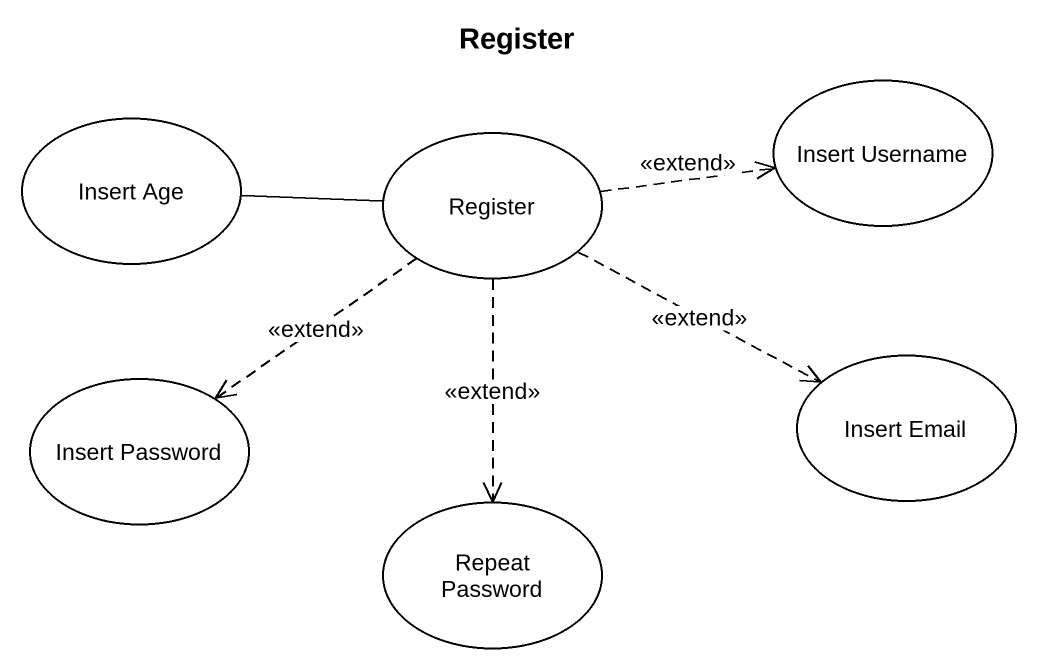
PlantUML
@startuml
title Register
usecase "Insert Age" as Insert_Age
usecase "Insert Username" as Insert_Username
usecase Register
usecase "Insert Password" as Insert_Password
usecase "Insert Email" as Insert_Email
usecase "Repeat Password" as Repeat_Password
Register -left- Insert_Age
Register .right.> Insert_Username : <<extend>>
Register ..> Insert_Password : <<extend>>
Register .right.> Insert_Email : <<extend>>
Register ..> Repeat_Password : <<extend>>
@enduml
